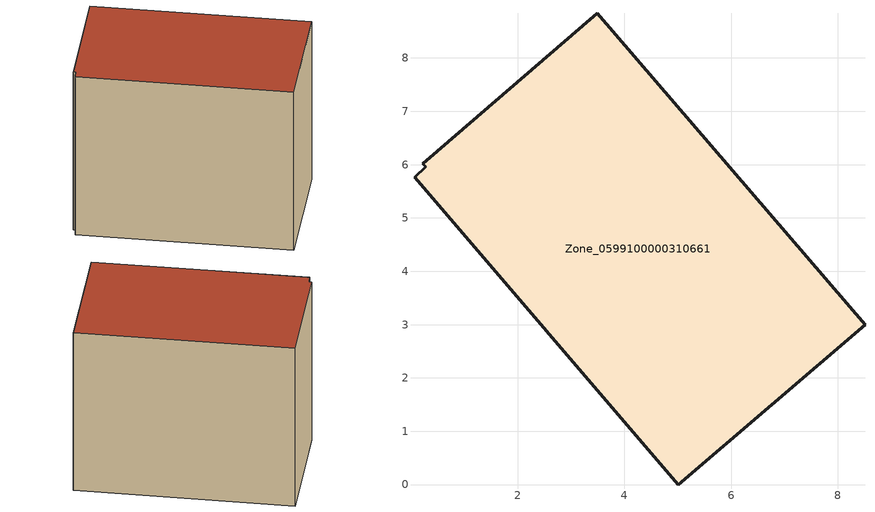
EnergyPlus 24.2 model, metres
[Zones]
Zone_0599100000310661
 floor ground (C_G): 0.06,5.76 0.27,5.96 0.22,6.02 3.49,8.84 8.51,3 5.01,0 z0
 wall outside (C_F): 5.01,0 8.51,3 3.49,8.84 0.22,6.02 0.27,5.96 0.06,5.76 5.01,0 z0:6.41
 roof outside (C_R): 0.27,5.96 0.06,5.76 5.01,0 8.51,3 3.49,8.84 0.22,6.02 z6.41
[BUILDING]
Pand.0599100000310661: North Axis=0; Terrain=City; Loads Convergence Tolerance Value=0.04; Temperature Convergence Tolerance Value=0.4; Solar Distribution=FullExterior; Maximum Number of Warmup Days=25; Minimum Number of Warmup Days=1
[Site:Location]
Rotterdam.The.Hague.AP_ZH_NLD Design_Conditions: Latitude=51.96; Longitude=4.45; Time Zone=1; Elevation=-4.5
[SITE:GROUNDTEMPERATURE:BUILDINGSURFACE]
18, 18, 18, 18, 18, 18, 18, 18, 18, 18, 18, 18
[MATERIAL] Thermal Absorptance=0.9; Solar Absorptance=0.7; Visible Absorptance=0.7
Name | Roughness | Thickness | Conductivity | Density | Specific Heat
G.TC.1946 | MediumSmooth | 0.15 | 1 | 540 | 1210
F.TC.1946 | Rough | 0.3 | 0.857143 | 1920 | 840
R.TC.1946 | MediumRough | 0.2 | 0.909091 | 1500 | 1000
[CONSTRUCTION]
C_G: G.TC.1946
C_F: F.TC.1946
C_R: R.TC.1946
[ZONE]
Zone_0599100000310661: Type=1; Multiplier=1; Ceiling Height=Autocalculate; Volume=Autocalculate; Floor Area=autocalculate; Part of Total Floor Area=Yes
[ZONEINFILTRATION:DESIGNFLOWRATE]
Infil_Zone_0599100000310661: Zone or ZoneList or Space or SpaceList=Zone_0599100000310661; Schedule=AlwaysOn; Design Flow Rate Calculation Method=Flow/Area; Flow Rate per Floor Area=0.003; Constant Term Coefficient=1; Temperature Term Coefficient=0; Velocity Term Coefficient=0; Velocity Squared Term Coefficient=0
[HVACTEMPLATE:ZONE:IDEALLOADSAIRSYSTEM]
Zone_0599100000310661: Maximum Heating Supply Air Temperature=50; Minimum Cooling Supply Air Temperature=13; Maximum Heating Supply Air Humidity Ratio=0.0156; Minimum Cooling Supply Air Humidity Ratio=0.0077; Heating Limit=NoLimit; Cooling Limit=NoLimit; Dehumidification Control Type=ConstantSensibleHeatRatio; Cooling Sensible Heat Ratio=0.7; Dehumidification Setpoint=60; Humidification Control Type=None; Humidification Setpoint=30; Outdoor Air Method=None; Outdoor Air Flow Rate per Person=0.00944; Outdoor Air Flow Rate per Zone Floor Area=0; Outdoor Air Flow Rate per Zone=0; Demand Controlled Ventilation Type=None; Outdoor Air Economizer Type=NoEconomizer; Heat Recovery Type=None; Sensible Heat Recovery Effectiveness=0.7; Latent Heat Recovery Effectiveness=0.65
[ZONECONTROL:THERMOSTAT]
ThermostatControl_Zone_0599100000310661: Zone or ZoneList=Zone_0599100000310661; Control Type Schedule=DualSetpointControlType; Control 1=Thermostat_Zone_0599100000310661; Temperature Difference Between Cutout And Setpoint=0
[THERMOSTATSETPOINT:DUALSETPOINT]
Thermostat_Zone_0599100000310661: Heating Setpoint Temperature Schedule=HeatingSetpoint_Zone_0599100000310661; Cooling Setpoint Temperature Schedule=CoolingSetpoint_Zone_0599100000310661
[SCHEDULE:COMPACT]
HeatingSetpoint_Zone_0599100000310661: Through: 12/31, For: AllDays, Until: 24:00, 21
CoolingSetpoint_Zone_0599100000310661: Through: 12/31, For: AllDays, Until: 24:00, 24
DualSetpointControlType: Through: 12/31, For: AllDays, Until: 24:00, 4
AlwaysOn: Through: 12/31, For: AllDays, Until: 24:00, 1
